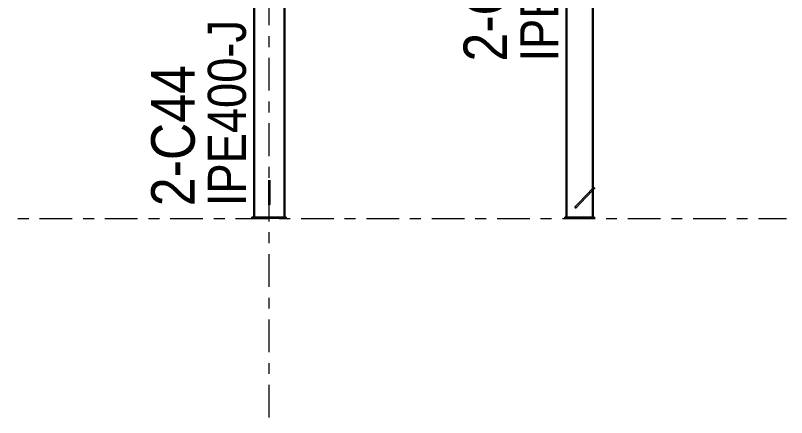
# Model space of a CAD drawing. Header units: millimetres. Extents: x -88 to 735, y -128 to 446.
# Drawn here: x 531.4 to 602.2, y 145.8 to 182.7 of the extents above; entities that cross this region are included whole.
import ezdxf

# ---------------------------------------------------------------- set-up
doc = ezdxf.new("R2010")
doc.units = ezdxf.units.MM
for name, pattern in [('XKITLINE00', [0]), ('XKITLINE02', [4, 2, -2]), ('XKITLINE03', [6, 3, -1, 1, -1])]:
    doc.linetypes.add(name, pattern=pattern)
for name, color, linetype, lineweight in [('Part', 2, 'Continuous', 0), ('PartMark', 7, 'Continuous', 0), ('S-grid', 1, 'Continuous', 0)]:
    doc.layers.add(name, color=color, linetype=linetype, lineweight=lineweight)
doc.styles.add('ARIAL', font='ARIAL.TTF')

# ---------------------------------------------------------------- blocks, each defined once
blk = doc.blocks.new('*A1352')
at = {"layer": 'S-grid', "color": 1, "linetype": 'XKITLINE03', "lineweight": 0}
blk.add_line((-48.412, 164.047), (602.164, 164.047), dxfattribs=at)
blk = doc.blocks.new('*A1756')
at = {"layer": 'Part', "color": 7, "linetype": 'XKITLINE02', "lineweight": 0}
for p, q in [((581.91, 201.659), (581.91, 199.505)), ((584.331, 201.404), (581.91, 201.659)), ((581.988, 201.651), (581.988, 199.496)), ((584.331, 193.011), (584.331, 192.654)), ((584.41, 193.011), (584.41, 192.654)), ((584.41, 164.19), (581.91, 164.19))]:
    blk.add_line(p, q, dxfattribs=at)
at = {"layer": 'Part', "color": 2, "linetype": 'XKITLINE00', "lineweight": 0}
for p, q in [((584.331, 201.404), (584.331, 193.011)), ((584.41, 201.396), (584.331, 201.404)), ((584.41, 201.396), (584.41, 193.011)), ((581.91, 199.505), (581.91, 164.19)), ((581.988, 199.496), (581.988, 164.19)), ((584.331, 192.654), (584.331, 164.19)), ((584.41, 192.654), (584.41, 164.19))]:
    blk.add_line(p, q, dxfattribs=at)
blk = doc.blocks.new('*A1757')
at = {"layer": 'Part', "color": 2, "linetype": 'XKITLINE00', "lineweight": 0}
for p, q in [((553.231, 204.684), (553.231, 164.19)), ((553.324, 204.675), (553.231, 204.684)), ((553.324, 204.675), (553.324, 164.19)), ((556.088, 204.383), (555.996, 204.393)), ((555.996, 204.393), (555.996, 164.19)), ((556.088, 204.383), (556.088, 164.19))]:
    blk.add_line(p, q, dxfattribs=at)
at = {"layer": 'Part', "color": 7, "linetype": 'XKITLINE02', "lineweight": 0}
for p, q in [((555.996, 204.393), (553.324, 204.675)), ((556.088, 164.19), (553.231, 164.19))]:
    blk.add_line(p, q, dxfattribs=at)
blk = doc.blocks.new('*A1758')
at = {"layer": 'Part', "color": 2, "linetype": 'XKITLINE00', "lineweight": 0}
for p, q in [((556.231, 164.19), (553.088, 164.19)), ((553.088, 164.047), (553.088, 164.19)), ((556.231, 164.047), (553.088, 164.047)), ((556.231, 164.19), (556.231, 164.047))]:
    blk.add_line(p, q, dxfattribs=at)
blk = doc.blocks.new('*A1759')
at = {"layer": 'Part', "color": 2, "linetype": 'XKITLINE00', "lineweight": 0}
for p, q in [((584.517, 164.19), (581.803, 164.19)), ((581.803, 164.047), (581.803, 164.19)), ((584.517, 164.047), (581.803, 164.047)), ((584.517, 164.19), (584.517, 164.047))]:
    blk.add_line(p, q, dxfattribs=at)
blk = doc.blocks.new('*A1957')
at = {"layer": 'S-grid', "color": 1, "linetype": 'XKITLINE03', "lineweight": 0}
blk.add_line((554.66, 145.791), (554.66, 265.039), dxfattribs=at)
blk = doc.blocks.new('*A1992')
at = {"layer": 'Part', "color": 7, "linetype": 'XKITLINE02', "lineweight": 0}
for p, q in [((584.41, 166.882), (583.084, 165.497)), ((584.41, 166.679), (583.209, 165.425))]:
    blk.add_line(p, q, dxfattribs=at)
at = {"layer": 'Part', "color": 2, "linetype": 'XKITLINE00', "lineweight": 0}
for p, q in [((584.474, 166.949), (584.41, 166.882)), ((584.599, 166.876), (584.41, 166.679)), ((582.733, 165.131), (582.73, 165.084)), ((582.73, 165.084), (582.762, 165.041)), ((583.084, 165.497), (582.733, 165.131)), ((582.77, 165.153), (582.733, 165.131)), ((582.762, 165.041), (582.811, 165.026)), ((582.819, 165.139), (582.77, 165.153)), ((582.811, 165.026), (582.848, 165.049)), ((582.852, 165.095), (582.819, 165.139)), ((583.209, 165.425), (582.848, 165.049)), ((582.848, 165.049), (582.852, 165.095))]:
    blk.add_line(p, q, dxfattribs=at)
blk = doc.blocks.new('*A1994')
at = {"layer": 'Part', "color": 7, "linetype": 'XKITLINE02', "lineweight": 0}
for p, q in [((554.588, 167.569), (554.588, 165.822)), ((554.731, 167.569), (554.731, 165.822))]:
    blk.add_line(p, q, dxfattribs=at)
at = {"layer": 'Part', "color": 2, "linetype": 'XKITLINE00', "lineweight": 0}
for p, q in [((554.588, 165.822), (554.588, 165.354)), ((554.731, 165.822), (554.731, 165.354)), ((554.609, 165.396), (554.588, 165.354)), ((554.588, 165.354), (554.609, 165.312)), ((554.66, 165.413), (554.609, 165.396)), ((554.609, 165.312), (554.66, 165.295)), ((554.71, 165.396), (554.66, 165.413)), ((554.66, 165.295), (554.71, 165.312)), ((554.731, 165.354), (554.71, 165.396)), ((554.71, 165.312), (554.731, 165.354))]:
    blk.add_line(p, q, dxfattribs=at)
blk = doc.blocks.new('*A2700')
at = {"layer": 'PartMark', "color": 7, "style": 'ARIAL', "width": 0.85}
blk.add_text('IPE350-J', height=3.5, rotation=90.00021, dxfattribs=at).set_placement((581.21, 178.459))
at = {"layer": 'PartMark', "color": 3, "style": 'ARIAL', "width": 0.85}
blk.add_text('2-C35', height=4, rotation=90.00021, dxfattribs=at).set_placement((576.51, 178.459))
blk = doc.blocks.new('*A2701')
at = {"layer": 'PartMark', "color": 7, "style": 'ARIAL', "width": 0.85}
blk.add_text('IPE400-J', height=3.5, rotation=90.00021, dxfattribs=at).set_placement((552.531, 165.19))
at = {"layer": 'PartMark', "color": 3, "style": 'ARIAL', "width": 0.85}
blk.add_text('2-C44', height=4, rotation=90.00021, dxfattribs=at).set_placement((547.831, 165.19))

msp = doc.modelspace()

# ---------------------------------------------------------------- block references
at = {"lineweight": 0}
for name in ['*A1957', '*A1757', '*A1756', '*A2700', '*A2701', '*A1994', '*A1992', '*A1352', '*A1758', '*A1759']:
    msp.add_blockref(name, (0, 0), dxfattribs=at)

doc.saveas('drawing.dxf')
